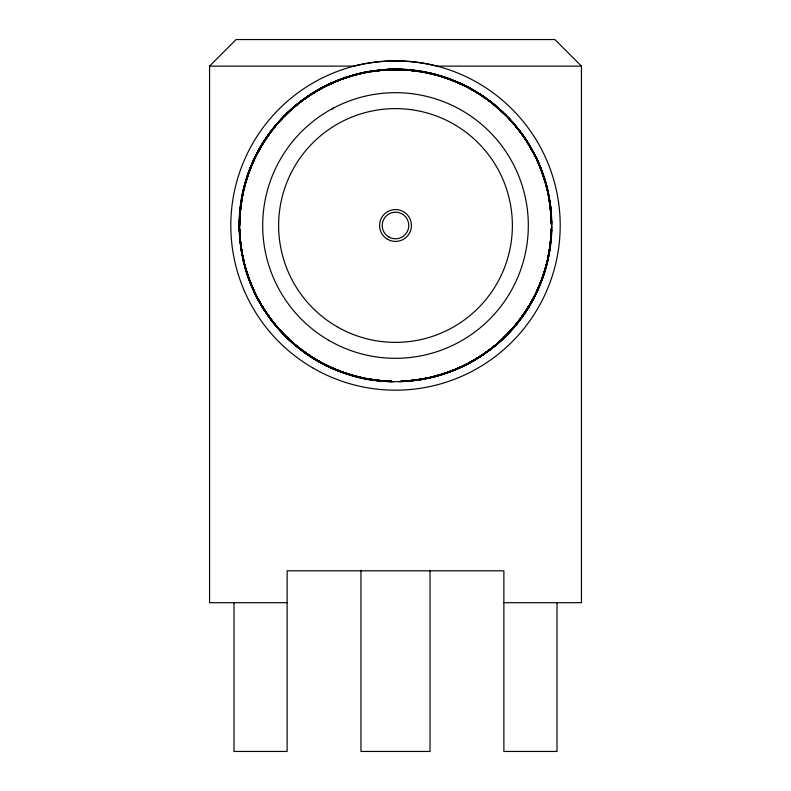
<?xml version="1.0" encoding="UTF-8"?>
<svg xmlns="http://www.w3.org/2000/svg" width="791" height="791" viewBox="0 0 791 791"><rect width="100%" height="100%" fill="white"/><g stroke="black" fill="none" stroke-linecap="round" stroke-linejoin="round"><path stroke-width="1.19" d="M239.722 229.242L239.693 237.864L240.879 245.151L240.533 241.542M239.742 224.308L239.782 211.998L240.82 205.927L240.415 210.851M551.238 228.866L551.129 239.95L550.052 246.011M551.307 221.47L551.386 214.084L550.239 206.787M239.762 222.4L239.96 210.09L241.739 200.4M551.208 229.538L550.249 245.487M239.535 230.339L240.108 238.912M239.782 221.717L240.059 211.869M550.813 241.304L548.529 254.623M550.941 237.607L551.189 230.221M551.485 221.609L550.971 213.026M239.446 229.657L240.108 238.229M239.742 222.271L240.088 213.659M240.237 209.961L241.651 200.242L241.206 203.93M550.833 237.834L550.388 246.446L547.738 258.469M550.961 235.372L551.278 229.222M551.535 224.298L550.18 207.153M240.098 214.668L239.248 229.42L240.049 236.766M240.316 210.97C242.175 187.793 249.61 164.676 262.118 145.02M550.674 239.732L550.121 248.344L547.876 257.935M550.902 236.054L551.376 228.678M240.078 215.211L239.218 227.501L240.039 236.084M550.576 240.415L549.824 250.233L547.768 258.608M550.951 235.5L551.426 229.36M239.198 225.583L240.108 214.539M241.028 203.485L243.144 192.638M549.844 248.443L547.036 261.663M550.17 244.765L550.496 241.087M550.932 236.183L551.802 226.364M239.208 223.665L240.029 215.083M240.494 210.179L240.84 206.5M241.067 204.048L241.651 197.918L243.875 189.583M550.16 244.211L550.536 240.533M550.912 236.865L551.653 229.509M239.248 221.747L240.029 214.401M240.563 209.496L240.82 207.054M241.215 203.376L242.006 196.03L243.994 188.911M549.646 248.562L548.816 255.898L547.115 261.821M550.2 243.658L550.477 241.215M550.892 237.547L551.732 230.201M240.039 213.718L239.416 222.291M240.474 210.05L240.909 206.372M241.937 197.819L245.487 183.512M240.049 212.858L239.396 217.733L240.088 238.664M240.859 206.748L240.365 210.416L241.028 201.695L243.321 192.114M241.344 203.089L242.807 192.094L250.411 167.376L255.918 156.361M549.003 252.507L547.985 259.824L540.233 284.503L535.774 293.283M549.34 250.065L549.686 247.623M550.19 243.964L551.554 234.205L551.426 229.281M240.919 206.075C229.044 282.506 284.355 361.952 360.221 377.208M241.275 203.633L241.631 201.201M241.987 198.759L243.233 190.226L251.133 165.596L255.088 157.933M549.033 251.953L547.55 261.692L539.502 286.273L534.36 296.091M550.14 244.646L551.436 236.123L551.327 228.737M240.79 206.609L239.633 213.906L239.732 226.226M241.176 204.177L241.562 201.745M241.937 199.312L243.677 188.367L251.874 163.836L255.918 156.222M549.696 247.761L547.095 263.561L538.74 288.033L533.48 297.792M550.091 245.329L551.297 238.032L551.278 229.41M241.235 203.495L241.651 201.072M242.066 198.64L244.142 186.498L252.645 162.076L255.009 157.755M548.766 253.288L546.611 265.41L537.959 289.793L534.38 296.249M242.184 197.977L244.637 184.649L253.436 160.326L255.849 156.035M547.263 261.218L546.116 267.269L537.158 291.533L533.5 297.95M547.718 258.795L548.183 256.373M549.33 250.322L549.794 247.909L547.876 258.766M240.167 208.181L241.591 200.924M242.066 198.511L242.53 196.089M243.717 190.048L245.141 182.8L254.247 158.586L259.804 148.995M546.571 264.283L545.592 269.108L541.627 279.46M244.419 186.983L245.685 180.961L249.709 170.629M547.204 260.872L544.811 271.699L539.749 284.266M547.323 260.338L544.238 273.528L534.281 297.396L529.693 304.703M244.478 187.329L247.059 176.551L250.915 167.474M547.174 261L543.635 275.347L539.729 284.394M243.747 190.255L247.672 174.732L258.074 151.051L262.79 143.833M546.413 264.046L543.012 277.166L538.997 286.164M244.508 187.2L245.457 183.631M246.09 181.248L248.305 172.922L255.938 156.094M547.234 261.149L542.369 278.966L539.788 284.562M245.319 184.165L248.967 171.123L253.664 161.077M546.443 264.194L541.697 280.765L537.465 289.664M246.179 181.149L249.64 169.323L254.465 159.347M540.302 282.911L536.338 293.263L523.237 315.56L516.118 324.063M250.599 168.335L255.078 156.855L268.317 134.638L274.685 127.124M538.829 286.55L535.151 295.686L531.295 301.994M252.359 164.073L257.164 152.742L260.476 147.541M538.75 286.658L533.381 299.097L519.361 320.83L509.404 331.755M537.989 288.408L532.472 300.778L529.752 304.891M256.956 153.85L258.993 149.37L264.491 141.184M538.76 286.797L531.542 302.459L521.833 316.707M256.284 155.501L259.942 147.699L267.635 136.546M533.233 298.563L530.583 304.12L525.639 311.189M257.144 153.8L260.901 146.038L275.851 124.929L279.322 121.438L277.72 123.406M533.876 297.08L529.515 305.919L514.417 326.92L510.927 330.391M536.595 291.563C546.462 272.193 550.833 250.193 551.505 228.599M257.016 154.156L261.979 144.249L269.958 133.293M534.657 295.478L528.517 307.561L523.405 314.502M256.215 155.748L262.988 142.607L278.472 121.893L285.591 115.081M533.213 298.276L527.498 309.192L519.331 319.989M257.075 154.047L264.016 140.996L270.008 133.175M532.313 299.957L526.47 310.804L521.931 316.637M257.965 152.347L265.064 139.384L281.042 119.055L285.6 114.903M528.398 307.017L525.412 312.405L516.207 323.964M529.594 304.861L533.183 298.405M257.065 153.889L266.122 137.792L272.312 130.119M529.219 305.435L522.001 316.855M530.445 303.299L532.274 300.086M261.04 146.869L262.889 143.665M264.125 141.54C276.059 122.546 292.383 105.806 311.644 94.198M526.796 309.35C514.021 330.272 495.562 348.03 474.125 359.954M528.081 307.254L530.01 304.1M263.423 142.924L269.909 132.453L275.594 125.977M528.378 306.779L520.518 319.297L516.424 323.905L517.838 321.957M261.801 145.465L264.441 141.312M265.766 139.236L271.056 130.92L277.651 123.594M264.135 141.767L272.233 129.408L279.747 121.25M523.622 314.126L516.503 324.142M524.987 312.069L528.388 306.938M266.547 138.118L273.419 127.895L279.342 121.636M520.448 318.743L516.978 323.835L510.175 330.954M269.029 134.519L274.625 126.412L283.188 117.562M524.235 313.206L515.762 325.319L512.321 328.838M271.402 131.306L277.206 123.337L281.606 119.026M520.478 318.466L513.161 328.374L507.862 333.515M514.862 325.882L511.896 329.807L503.837 337.421M274.507 127.311L281.547 118.788M518.916 320.533L510.6 331.231L501.553 339.586M510.828 330.707L504.717 336.758M512.37 328.779L514.664 325.892M273.854 128.201L275.406 126.283M518.105 321.621L507.97 334.029L501.494 339.715M512.173 328.789L514.545 325.951M277.878 123.366L279.47 121.488M281.853 118.67L287.865 112.53M277.216 124.128L286.965 113.024L294.598 106.785M509.068 332.19L503.343 338.637L497.588 343.274M511.52 329.422L513.972 326.663M279.292 121.765L280.943 119.935M506.092 335.394L501.939 339.952L481.61 355.93L468.648 363.029M281.408 119.441L284.75 115.822M287.262 113.103L301.44 101.327M508.939 332.24L500.525 341.247L492.714 347.239M512.301 328.641L514.822 325.941M284.414 116.257L291.187 109.099L295.112 106.123M505.914 335.404L499.101 342.523L483.311 354.319M287.479 113.133L292.621 107.833L301.539 101.248M502.829 338.508L497.658 343.788L490.687 348.861M505.419 335.878L510.59 330.598C495.957 347.081 477.299 360.498 456.822 368.744M283.662 117.068L287.133 113.568M290.604 110.068L299.067 102.978M287.123 602.693L209.556 602.693L209.556 66.118L236.123 39.55L554.877 39.55L581.444 66.118L581.444 602.693L503.877 602.693M501.306 339.942L496.066 345.143L474.956 360.093L463.862 365.452M503.056 338.202L508.297 333.001M285.996 114.715L295.676 105.223L304.762 98.875M504.322 336.946L494.583 346.369L486.475 351.965M290.04 110.819L297.159 104.017L309.37 95.691M500.258 340.812L493.1 347.575L471.624 362.001L463.773 365.561M295.053 106.172L284.246 116.267L288.359 111.699L295.102 106.33M296.852 104.491L305.84 98.054M499.744 341.247L491.587 348.762L483.341 354.16M290.149 110.76L300.165 101.634L310.517 94.96M499.23 341.702L490.074 349.938L468.252 363.83L456.921 368.636M282.357 117.651L287.884 112.747M290.643 110.295L293.412 107.833M297.09 104.56L301.697 100.477L323.598 86.713L332.695 82.926M494.088 346.211L488.541 351.085L483.301 354.328M495.937 344.589L498.716 342.147M331.617 109.642L333.446 108.06M290.683 110.137L293.51 107.754M301.025 101.386L304.792 98.213L327.019 84.993A156.302 156.302 0 0 1 332.536 82.432M300.323 102.118L307.007 96.66L315.56 91.776M490.875 348.683L483.202 354.872L475.688 359.094M297.03 104.788L308.589 95.582L331.202 83.035L340.486 79.733M303.378 99.814C321.215 86.17 342.671 76.806 364.73 72.703M486.841 351.738L479.999 356.978L470.21 362.179M297.08 104.639L299.038 103.156M301.005 101.663L311.802 93.486L334.722 81.493L351.105 76.124M481.343 355.792L468.529 363.089M306.493 97.59L313.434 92.478L321.116 88.572M486.702 351.768L476.746 359.015L470.141 362.318M304.07 99.389L315.075 91.479L323.915 87.119M306.779 97.471L316.875 90.411L325.773 86.179M484.448 353.359L473.295 361.052L465.494 364.71M311.407 94.307L318.536 89.452L342.028 78.625L351.53 76.035M308.915 96.008L320.217 88.523L332.586 83.006M481.284 355.505L469.943 362.921L446.262 373.322L434.318 376.338M312.583 93.625L321.897 87.613L330.945 83.708M474.926 359.519L466.552 364.71L460.856 367.044M478.071 357.572L481.205 355.624M313.74 92.913L316.894 90.985M319 89.699C337.282 78.843 358.382 72.505 379.472 70.35M472 361.19L462.409 366.747L438.194 375.854L427.318 377.979M317.695 90.55L329.461 83.826L353.725 74.878L364.621 72.812M464.96 365.145L460.669 367.558L436.345 376.358L426.656 378.138M467.105 363.929L473.542 360.31M466.482 364.206L458.918 368.349L434.496 376.852L427.209 378.098M464.772 365.066L457.158 369.12L432.628 377.317L422.898 378.859M466.344 364.216L455.398 369.862L430.769 377.762L422.236 379.008M323.311 87.455L336.491 80.761L361.171 73.009L368.487 71.991M464.633 365.076L453.619 370.584L428.89 378.187L422.79 378.998M326.119 86.031L338.271 80.049L351.244 76.144M461.647 366.53L451.671 371.355L426.843 378.622L417.065 379.789M327.998 85.121L340.229 79.298L365.096 72.179L374.885 71.071M459.917 367.331L449.871 372.027L424.965 378.988L417.618 379.779M461.529 366.579L448.072 372.69L437.364 375.537M334.83 81.997L343.828 77.983L360.518 73.652M333.209 82.729L345.647 77.36L357.601 74.413M454.647 369.605L444.443 373.935L437.255 375.656M334.959 81.977L347.467 76.757L360.656 73.672M450.593 371.256L442.624 374.519L434.21 376.427M452.877 370.317L458.572 367.983M454.528 369.654L440.785 375.092L431.154 377.149M345.133 78.091L355.584 74.384L368.922 72.011M353.448 75.363L359.302 73.444L369.041 71.961M353.607 75.442L363.039 72.604L369.15 71.823M353.903 75.382L366.975 71.823L374.331 71.081M434.981 376.17L423.076 379.344L412.042 380.392M362.901 73.029L368.863 71.477L379.907 70.498M431.935 376.951L421.188 379.67L411.369 380.481M359.994 73.82L370.761 71.17L380.58 70.419M428.88 377.673L419.299 379.967L411.923 380.491M431.273 377.099L434.862 376.229M363.059 73.118L372.65 70.874L380.026 70.399M424.609 378.612L417.401 380.253L411.251 380.609M428.742 377.673L411.804 380.679M424.905 378.454L412.813 380.827L401.739 381.143M367.034 72.357L379.136 70.053L404.992 69.479L413.525 70.715M420.594 379.255L410.905 381.035L401.057 381.193M371.345 71.586L381.044 69.865L406.91 69.608L414.207 70.755M415.067 380.174L408.996 381.213L401.61 381.232L406.455 380.886M417.5 379.759L419.922 379.344M422.354 378.929L424.777 378.513M367.162 72.297L369.595 71.902M372.017 71.497L374.45 71.101M376.882 70.696L382.963 69.697L408.818 69.766L414.889 70.794M420.466 379.245L407.088 381.361L400.928 381.311M371.473 71.595L379.996 70.3M382.439 69.924L410.737 69.934L419.21 71.487M414.919 380.075L401.482 381.42M370.93 71.655L373.372 71.309M377.03 70.794L379.462 70.458M383.121 69.944L386.789 69.44L407.711 70.004M403.262 381.598L409.362 380.787M411.804 380.461L414.247 380.135M417.905 379.65L420.347 379.324M371.592 71.516L374.034 71.21M377.702 70.735L380.145 70.429M383.813 69.964L388.697 69.341L405.931 70.023M401.166 381.687L408.502 380.817M410.944 380.52L414.613 380.085M377.327 70.794L381.005 70.379M384.673 69.964L390.794 69.262L404.32 69.984M399.247 381.746L407.82 380.827M411.498 380.431L415.166 380.046M376.783 70.824L380.461 70.458M385.355 69.964L392.712 69.222L405.002 70.023M401.007 381.43L407.138 380.857M386.038 69.954L394.63 69.193L404.448 69.954M385.494 70.043L396.548 69.203L405.13 69.974M400.869 381.262L407.009 380.837M386.176 70.013L398.466 69.222L405.813 69.974M401.413 381.173L406.327 380.896M385.622 70.033L400.384 69.272L406.505 69.974M401.966 381.124L408.116 380.847M390.655 381.46L382.083 380.886M391.753 381.272L383.131 381.302L375.844 380.115M209.556 66.118L354.002 66.118C381.183 59.325 409.817 59.325 436.998 66.118L581.444 66.118M391.07 381.222L381.222 381.143L375.161 380.075M391.624 381.213L379.314 380.955L370.841 379.354M390.952 381.193L377.406 380.738L370.158 379.285M410.855 70.211L424.194 72.367M380.253 380.718C358.343 378.553 336.383 372.007 317.577 360.399M383.942 380.886L391.327 381.232M409.244 70.241L416.62 70.626L431.055 73.83M379.571 380.59L373.431 380.224L366.223 378.582M384.495 380.876L390.645 381.242M409.916 70.34L418.518 70.903L443.702 76.816L456.199 82.046M380.135 380.56L371.533 379.947L359.559 377.06M385.049 380.906L391.189 381.341L385.049 381.44L376.526 380.155M410.588 70.429L420.416 71.19L431.174 73.86M380.689 380.56L369.634 379.64L362.476 377.821M384.367 380.866L391.733 381.489M410.045 70.409L413.723 70.735M417.401 71.071L422.305 71.506L434.229 74.621M372.65 379.779L367.746 379.314L342.76 372.63L332.675 368.033M376.328 380.135L378.78 380.372M383.684 380.837L393.493 381.776M410.717 70.478L414.395 70.854M416.847 71.101L424.194 71.852L449.14 78.685L464.792 85.922M373.214 379.749L365.867 378.958L340.961 371.968L330.925 367.251M375.656 380.016L379.334 380.422M383.002 380.817L391.575 381.746M411.399 70.537L413.841 70.814M417.51 71.23L426.082 72.218L434.368 74.591M367.647 379.027L363.979 378.582L339.171 371.286L332.517 368.062M370.099 379.324L372.541 379.621M376.209 380.056L379.878 380.501M382.32 380.797L389.656 381.687M368.665 379.027L361.339 378.019L336.659 370.297L327.87 365.838M371.098 379.364L373.54 379.7M375.982 380.036L379.64 380.55M417.183 71.249L419.625 71.595M422.058 71.951L430.591 73.187L439.984 76.183M372.868 379.601L359.47 377.584L334.88 369.555L326.149 364.997M421.514 71.902L423.946 72.288M426.379 72.673L432.459 73.632L457 81.799L464.614 85.843M363.682 378.128L357.611 377.129L333.12 368.804L327.692 365.887M366.114 378.523L368.547 378.919M370.979 379.314L373.411 379.71M417.322 71.21L419.754 71.615M422.176 72.03L434.318 74.097L447.123 78.536M364.236 378.147L355.752 376.654L331.37 368.033L321.67 362.664M370.307 379.215L372.729 379.64M421.633 71.932L424.065 72.367M426.487 72.812L436.177 74.581L460.51 83.352L464.801 85.764M359.945 377.297L353.893 376.15L329.62 367.232L323.203 363.573M362.367 377.752L368.418 378.899M412.645 70.142L419.892 71.556M425.934 72.732L438.026 75.096L462.251 84.162L471.841 89.709M360.508 377.337L352.054 375.636L327.889 366.411L321.512 362.673M430.225 73.622L439.865 75.62L463.981 84.993A156.302 156.302 0 0 0 458.464 82.432M433.458 74.364L441.872 76.233L452.145 80.385M357.166 376.476L346.389 373.876L322.59 363.741L317.399 360.429M433.567 74.453L445.521 77.419L453.431 80.84M360.093 377.208L344.569 373.263L320.899 362.842L313.691 358.115M436.612 75.244L447.33 78.042L470.942 88.612L484.28 97.471M436.731 75.274L450.939 79.357L474.274 90.5L484.369 97.57M442.327 76.935L455.23 81.058L466.186 86.694M450.613 79.743C471.426 87.069 490.558 99.735 505.963 115.466M454.43 81.305L465.85 85.922L473.206 90.431M458.473 82.996L467.56 86.792L475.895 92.043M456.822 82.313L469.261 87.692L473.394 90.372M327.069 365.482L319.218 361.912L311.051 356.415M467.026 86.961L472.613 89.541L479.741 94.406M328.7 366.203L317.547 360.973L296.279 346.26L288.32 338.538M330.302 366.984L315.896 360.004L309.864 355.723M322.372 363.059L313.582 358.61L292.749 343.274L285.887 336.205M468.371 87.821L478.229 92.883L482.184 95.83M323.964 363.86L311.951 357.591L304.09 351.649M466.799 86.99L479.85 93.911L486.702 99.152M325.526 364.72L310.339 356.553L289.892 340.713L285.709 336.195M315.204 359.084L308.737 355.505L301.025 349.375M317.359 360.271L319.515 361.467M466.947 86.97L483.054 96.018L486.9 99.112L481.67 95.721M316.776 359.915L307.145 354.427L287.093 338.093L280.587 330.697M473.977 90.945L484.636 97.105L506.21 115.427M314.076 358.313L305.573 353.33L300.847 349.385M316.202 359.559L319.386 361.428M315.461 359.124L303.873 352.114L290.781 340.891M475.302 91.716L487.909 99.439L502.779 112.362M477.982 93.358L489.451 100.576L494.968 105.5M315.322 359.104L300.788 349.83L295.3 344.876M475.46 91.707L479.593 94.386M488.907 100.408L498.251 108.387M304.416 352.035L299.275 348.653L286.609 336.956M306.483 353.389L311.634 356.761M486.327 98.835L492.486 102.919L499.675 109.652M307.986 354.348L297.762 347.467L292.403 342.384M482.787 96.482L486.861 99.261M488.897 100.655L493.98 104.125L499.309 109.237M487.394 99.686L495.463 105.341L503.373 113.113M306.859 353.587L292.186 342.424M484.161 97.303L498.973 108.347L505.785 115.456M298.197 347.2L291.315 342.009L282.001 332.171M492.575 103.641L502.928 112.322M294.272 344.006L288.488 339.408L282.713 333.011M498.409 108.377L503.214 112.233L508.949 118.67M289.506 339.912L282.516 333.011M292.344 342.276L294.232 343.858M297.07 346.231L298.958 347.803M287.983 338.479L284.246 335.275L276.346 325.823M504.638 113.973L514.486 124.948M496.807 107.131L508.761 117.78L514.931 125.462M287.983 338.281L281.586 332.507L276.988 326.723M504.618 114.201L510.076 119.184L514.634 124.998M284.8 335.285L280.281 331.103L264.441 310.655L260.941 304.149M501.474 111.343L505.073 114.705M507.773 117.226L511.372 120.598L518.105 129.398M287.934 338.153L278.986 329.679L273.795 322.797M504.648 114.349L509.977 119.471M284.79 335.107L277.72 328.245L268.96 316.341M508.643 118.294L513.913 123.475L519.697 131.444M280.835 331.132L276.464 326.792L272.875 321.789M284.325 334.613L288.695 338.953M281.596 331.785L274.734 324.715L270.532 318.635M510.057 119.906L516.869 127.015L525.204 139.226M280.301 330.381L273.528 323.232L267.338 314.037M505.449 115.021C529.584 138.474 545.375 170.312 549.923 203.594M282.367 332.576L272.331 321.719L264.234 309.36M510.946 120.924L519.252 130.021L525.273 139.325M274.467 323.865L271.165 320.207L266.527 312.939M277.76 327.523L279.411 329.353M511.401 121.428L513.863 124.187M278.956 328.848L270.008 318.674L264.164 309.251M507.822 117.286L521.556 133.086L526.064 140.442M274.497 323.667L268.881 317.122L261.87 305.534M274.764 323.924L267.665 315.421L262.681 306.918M516.048 126.857L523.889 136.359L530.049 147.017M518.797 130.258L524.977 137.941L529.199 145.455M274.685 323.826C258.578 304.772 247.395 281.27 242.847 256.749M516.157 126.936L526.035 139.532L538.424 162.234L540.441 168.058M521.101 133.313L527.083 141.144L532.274 150.933M269.345 316.904L263.403 309.044L259.408 301.401M512.647 122.022L514.852 124.988M517.798 128.933L516.325 126.965L520.419 131.543L523.691 136.754M519.272 130.911L528.111 142.766L533.174 152.614M267.496 314.353L262.385 307.412L257.935 298.622M523.316 136.428L529.11 144.397L532.412 151.012M269.286 316.786L261.396 305.771L258.677 300.244M269.128 316.618C254.188 296.605 244.419 272.529 241.245 247.781M526.588 141.253L531.453 148.382L535.586 157.32M265.954 311.99L259.082 301.776L255.513 293.926M262.879 307.304L258.153 300.096L254.682 292.205M526.608 141.401C540.293 161.75 548.677 185.964 550.566 210.406M260.565 303.596L257.243 298.405L247.118 274.606L245.388 267.417M262.553 306.71L264.54 309.825M525.006 138.84L527.637 143.013M528.942 145.099L534.192 153.434L537.999 162.521M262.859 307.165L256.363 296.704L246.525 272.776L244.607 264.372M527.993 143.586L529.921 146.74M531.206 148.837L535.072 155.145L538.76 164.281M260.595 303.418L255.503 294.994L245.952 270.947L242.847 256.502M261.435 304.792L254.583 293.105L250.628 282.753M531.285 149.153L536.832 158.744L540.283 167.979M530.405 147.601L537.643 160.484L546.413 184.817L548.183 194.507M255.107 293.303L252.191 287.875L243.865 263.383L242.076 252.448M256.274 295.468L257.441 297.634M258.608 299.809L259.774 301.974M533.421 153.108L539.195 163.994L547.362 188.535L548.895 198.264M254.287 291.572L251.429 286.115L243.41 261.524L242.125 253.001M257.134 297.03L258.271 299.216M534.301 154.809L535.428 157.004M536.555 159.189L539.937 165.764L544.811 181.01M253.486 289.832L250.698 284.335L242.975 259.656L241.967 252.329M533.51 153.207L534.607 155.412M535.705 157.617L540.658 167.544L548.232 192.272L549.033 198.373M254.336 291.404L249.986 282.555L245.398 267.22M536.624 159.555L542.31 171.855L549.142 196.801L549.893 204.147M254.484 291.681L248.364 278.234L246.139 269.899M253.684 289.951L247.731 276.425L245.299 266.874M538.948 164.795L540.382 168.206M541.331 170.48L544.178 177.293L546.433 186.884M539.689 166.565L544.762 179.122L550.368 204.375L550.694 210.525M249.748 280.449L245.358 268.94L242.926 256.867M541.578 171.429L545.899 182.968L548.025 193.844M541.252 170.381L546.897 186.676L548.133 193.953M545.563 183.364L547.807 190.404L548.865 197.71M244.696 264.856L241.957 252.893M244.864 265.143L241.68 253.249L241.097 247.118M244.696 264.491L241.047 247.672M243.935 261.435L241.047 249.462L240.523 242.095M548.687 196.475L550.091 202.476L550.576 209.852L550.101 206.243M242.412 254.771L240.771 247.563L240.405 241.423L240.78 243.796M242.966 257.174L244.053 261.979M241.542 250.48L240.335 241.977M547.372 190.769L545.365 181.129L536.001 157.014A156.302 156.302 0 0 1 536.001 293.975C502.423 365.541 411.597 400.958 338.439 371.009C264.421 343.245 221.876 255.523 245.902 180.21C267.684 104.214 351.738 54.816 428.722 72.762C490.835 86.1 542.171 140.096 549.765 203.485M548.628 196.801L550.635 206.451L550.833 211.375M242.441 254.455L240.167 241.126M548.499 196.267L548.974 198.679M549.438 201.102L550.852 208.349L551.287 224.357M548.628 196.929L551.06 210.258L551.218 221.342M241.562 249.472L239.851 239.772L239.772 229.924M549.379 201.24L549.785 203.673M550.2 206.105L551.228 212.176L551.258 222.024M241.285 247.583L241.68 250.015M549.28 200.696L549.666 203.129M240.098 239.604L239.653 229.786L240.088 235.945M240.474 242.036L240.84 244.468M241.206 246.911L241.571 249.343M549.399 201.369L549.745 203.811M550.981 212.344L551.376 222.152L550.892 214.766M241.295 247.454L241.631 249.897M549.359 200.815L549.676 203.257M550.16 206.926L550.645 210.584M240.573 241.898L240.879 244.34M241.344 248.008L241.651 250.45M240.444 240.434L240.84 244.112M550.14 206.599L550.516 210.277M550.892 213.956L551.772 222.528M240.622 242.214L240.859 244.666M550.14 206.046L550.477 209.724M550.912 214.638L551.792 224.446M239.505 229.261L240.019 235.402M550.941 215.31L551.416 221.45M239.752 230.349L240.039 235.273M550.951 215.439L551.278 221.589M239.762 229.667L240.049 235.827M550.922 213.837L551.317 223.675M557.002 602.693L557.002 751.45L503.877 751.45L503.877 570.815L287.123 570.815L287.123 751.45L233.998 751.45L233.998 602.693M430.037 570.153L430.037 751.45L360.963 751.45L360.963 570.153M353.29 75.007A156.302 156.302 0 0 1 365.116 72.179M388.203 69.361A156.302 156.302 0 0 1 402.797 69.361M427.081 72.416A156.302 156.302 0 0 1 437.71 75.007M313.157 368.122A164.696 164.696 0 0 0 560.196 225.494A164.696 164.696 0 0 0 313.157 82.867A164.696 164.696 0 0 0 313.157 368.122M387.531 239.297A15.939 15.939 0 0 0 411.439 225.494A15.939 15.939 0 0 0 387.531 211.691A15.939 15.939 0 0 0 387.531 239.297M388.856 236.993A13.279 13.279 0 0 0 408.779 225.494A13.279 13.279 0 0 0 388.856 213.995A13.279 13.279 0 0 0 388.856 236.993M337.065 326.713A116.88 116.88 0 0 0 512.38 225.494A116.88 116.88 0 0 0 337.065 124.276A116.88 116.88 0 0 0 337.065 326.713M329.096 340.516A132.819 132.819 0 0 0 528.319 225.494A132.819 132.819 0 0 0 329.096 110.473A132.819 132.819 0 0 0 329.096 340.516"/></g></svg>
